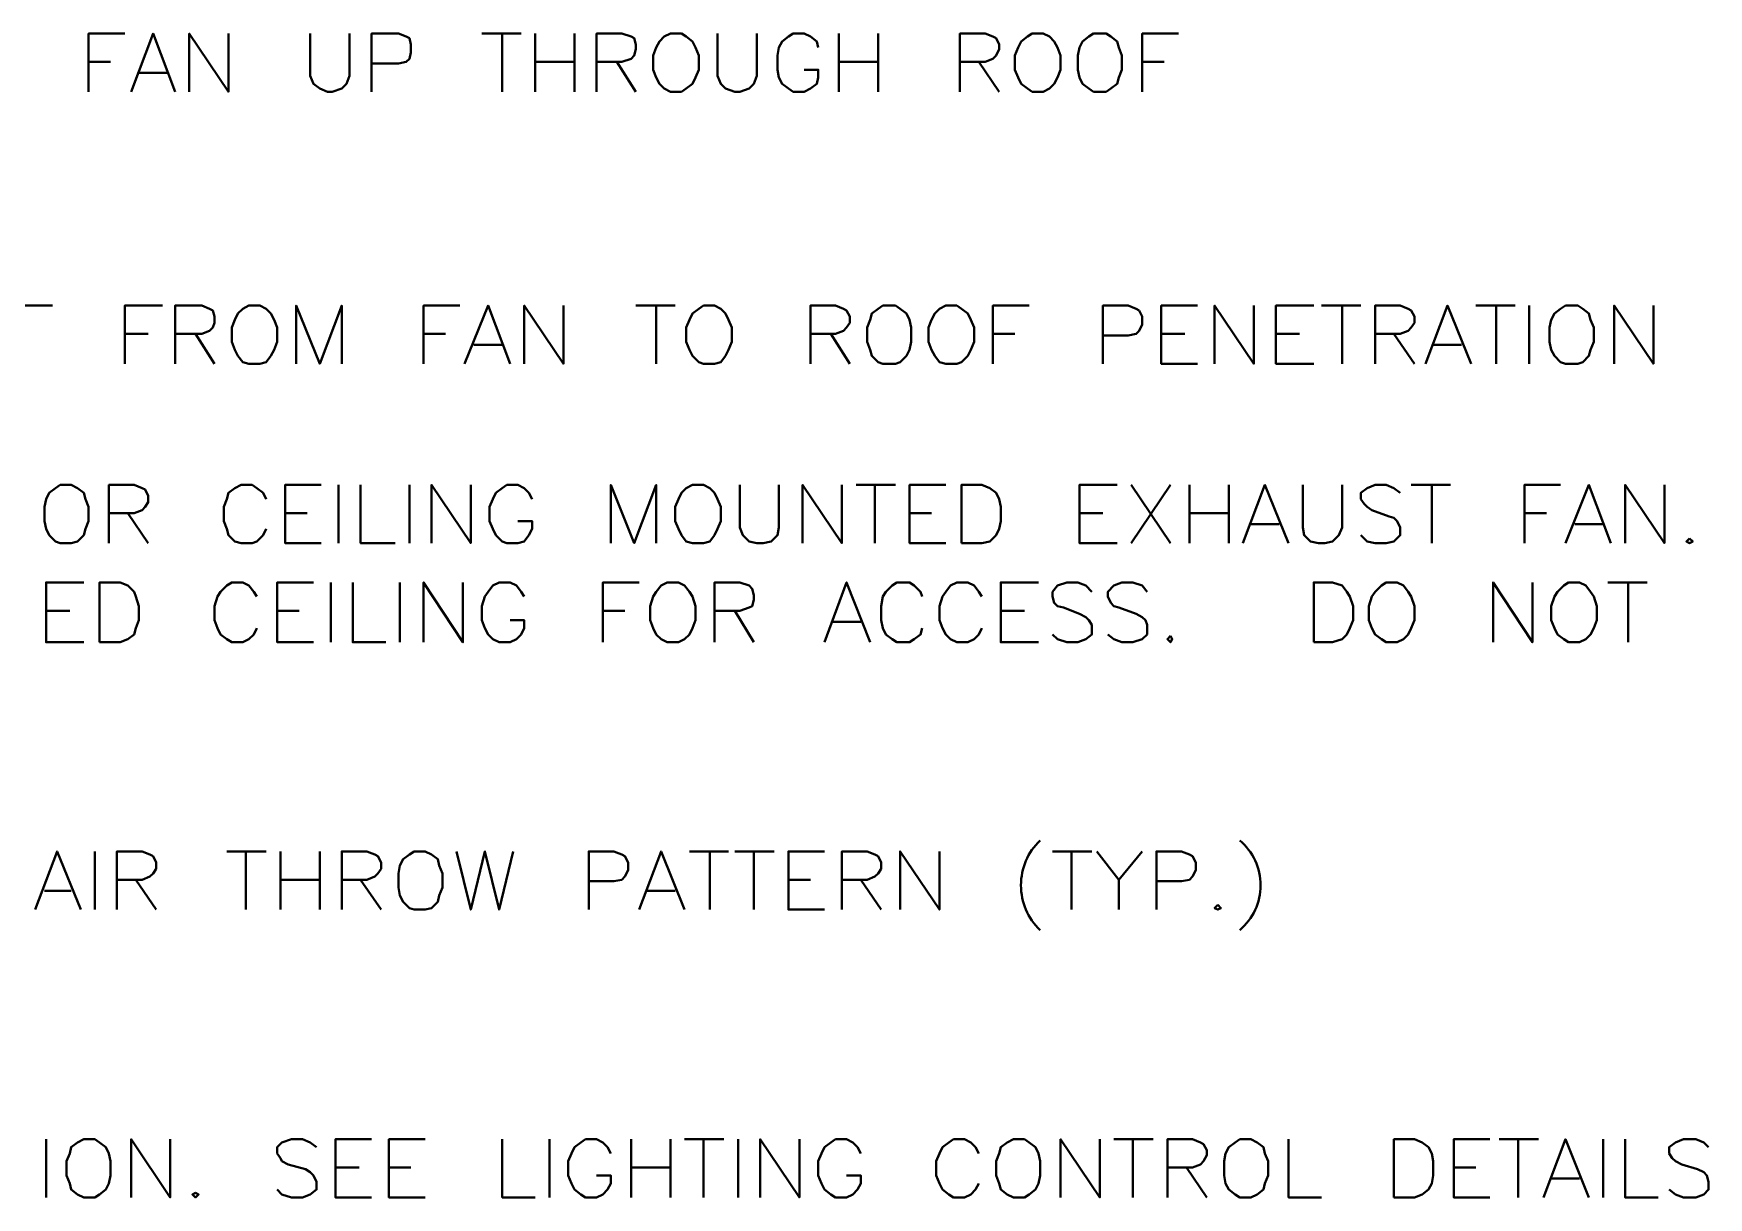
# Model space of a CAD drawing. Header units: inches. Extents: x 5 to 516, y -193 to 129.
# Drawn here: x 392.15 to 402.8, y -172.4 to -165 of the extents above; entities that cross this region are included whole.
import ezdxf

# ---------------------------------------------------------------- set-up
doc = ezdxf.new("R2010")
doc.units = ezdxf.units.IN
doc.header["$MEASUREMENT"] = 0
doc.layers.add('PDF10_Geometry', color=7, linetype='Continuous')

msp = doc.modelspace()

# ---------------------------------------------------------------- linework, layer by layer
at = {"layer": 'PDF10_Geometry', "lineweight": 40}
for points in [[(392.4981625, -165.3658741), (392.4981625, -164.9958892), (392.7281531, -164.9958892)], [(392.7681549, -165.3658741), (392.9081492, -164.9958892), (393.0481435, -165.3658741)], [(393.1381365, -165.3658741), (393.1381365, -164.9958892), (393.3881263, -165.3658741), (393.3881263, -164.9958892)], [(393.9081086, -164.9958892), (393.9081086, -165.2658782), (393.9281078, -165.3158762), (393.9681062, -165.3458749), (394.0181041, -165.3658741), (394.0481029, -165.3658741), (394.1081005, -165.3458749), (394.1380993, -165.3158762), (394.1580985, -165.2658782), (394.1580985, -164.9958892)], [(394.2980894, -165.3658741), (394.2980894, -164.9958892), (394.4680825, -164.9958892), (394.5180805, -165.0158883), (394.5380796, -165.0258879), (394.5480792, -165.0658863), (394.5480792, -165.1158843), (394.5380796, -165.1558827), (394.5180805, -165.1758818), (394.4680825, -165.1858814), (394.2980894, -165.1858814)], [(394.9980677, -164.9958892), (395.2480576, -164.9958892)], [(395.1280591, -164.9958892), (395.1280591, -165.3658741)], [(395.3380472, -164.9958892), (395.3380472, -165.3658741)], [(395.5880404, -164.9958892), (395.5880404, -165.3658741)], [(395.7280347, -165.3658741), (395.7280347, -164.9958892), (395.8880282, -164.9958892), (395.9480258, -165.0158883), (395.968025, -165.0258879), (395.9780246, -165.0658863), (395.9780246, -165.0958851), (395.968025, -165.1358835), (395.9480258, -165.1558827), (395.8880282, -165.1758818), (395.7280347, -165.1758818)], [(396.4980068, -164.9958892), (396.4980068, -165.2658782), (396.518006, -165.3158762), (396.5480048, -165.3458749), (396.6080024, -165.3658741), (396.6380011, -165.3658741), (396.6979987, -165.3458749), (396.7279975, -165.3158762), (396.7479967, -165.2658782), (396.7479967, -164.9958892)], [(397.1379808, -165.0858855), (397.1279812, -165.0458871), (397.0879829, -165.0158883), (397.0479845, -164.9958892), (396.9779873, -164.9958892), (396.9479886, -165.0158883), (396.9079902, -165.0458871), (396.887991, -165.0858855), (396.8779914, -165.1358835), (396.8779914, -165.2258798), (396.887991, -165.2758778), (396.9079902, -165.3158762), (396.9479886, -165.3458749), (396.9779873, -165.3658741), (397.0479845, -165.3658741), (397.0879829, -165.3458749), (397.1279812, -165.3158762), (397.1379808, -165.2758778), (397.1379808, -165.2258798), (397.0479845, -165.2258798)], [(397.2679722, -164.9958892), (397.2679722, -165.3658741)], [(397.5179654, -164.9958892), (397.5179654, -165.3658741)], [(398.0379443, -165.3658741), (398.0379443, -164.9958892), (398.1979378, -164.9958892), (398.2479358, -165.0158883), (398.2679349, -165.0258879), (398.2879341, -165.0658863), (398.2879341, -165.0958851), (398.2679349, -165.1358835), (398.2479358, -165.1558827), (398.1979378, -165.1758818), (398.0379443, -165.1758818)], [(399.1978972, -165.3658741), (399.1978972, -164.9958892), (399.4278878, -164.9958892)], [(392.4981625, -165.1758818), (392.6381568, -165.1758818)], [(392.8181495, -165.245879), (392.9981422, -165.245879)], [(395.3380472, -165.1758818), (395.588037, -165.1758818)], [(395.858026, -165.1758818), (395.9780212, -165.3658741)], [(397.2679722, -165.1758818), (397.517962, -165.1758818)], [(398.1579394, -165.1758818), (398.2879341, -165.3658741)], [(399.1978972, -165.1758818), (399.3378915, -165.1758818)], [(392.018182, -166.7258189), (392.2681718, -166.7258189)], [(392.7281565, -167.0958039), (392.7281565, -166.7258189), (392.9681468, -166.7258189)], [(393.0481435, -167.0958039), (393.0481435, -166.7258189), (393.2181366, -166.7258189), (393.2681346, -166.7458181), (393.2881338, -166.7558177), (393.2981334, -166.7958161), (393.2981334, -166.8358144), (393.2881338, -166.8658132), (393.2681346, -166.8858124), (393.2181366, -166.9058116), (393.0481435, -166.9058116)], [(393.8181089, -167.0958039), (393.8181089, -166.7258189), (393.9681028, -167.0958039), (394.1080971, -166.7258189), (394.1080971, -167.0958039)], [(394.6280794, -167.0958039), (394.6280794, -166.7258189), (394.85807, -166.7258189)], [(394.8880688, -167.0958039), (395.0380627, -166.7258189), (395.178057, -167.0958039)], [(395.2680534, -167.0958039), (395.2680534, -166.7258189), (395.5180432, -167.0958039), (395.5180432, -166.7258189)], [(395.9780212, -166.7258189), (396.228011, -166.7258189)], [(396.1080193, -166.7258189), (396.1080193, -167.0958039)], [(397.0879795, -167.0958039), (397.0879795, -166.7258189), (397.247973, -166.7258189), (397.2979709, -166.7458181), (397.3179701, -166.7558177), (397.3379693, -166.7958161), (397.3379693, -166.8358144), (397.3179701, -166.8658132), (397.2979709, -166.8858124), (397.247973, -166.9058116), (397.0879795, -166.9058116)], [(398.2479324, -167.0958039), (398.2479324, -166.7258189), (398.477923, -166.7258189)], [(398.9479039, -167.0958039), (398.9479039, -166.7258189), (399.1078974, -166.7258189), (399.1578954, -166.7458181), (399.1778946, -166.7558177), (399.1978938, -166.7958161), (399.1978938, -166.845814), (399.1778946, -166.8858124), (399.1578954, -166.9058116), (399.1078974, -166.9158112), (398.9479039, -166.9158112)], [(399.547883, -167.0958039), (399.3178923, -167.0958039), (399.3178923, -166.7258189), (399.547883, -166.7258189)], [(399.6578785, -167.0958039), (399.6578785, -166.7258189), (399.9078683, -167.0958039), (399.9078683, -166.7258189)], [(400.2878495, -167.0958039), (400.0478593, -167.0958039), (400.0478593, -166.7258189), (400.2878495, -166.7258189)], [(400.3378509, -166.7258189), (400.5878407, -166.7258189)], [(400.4678422, -166.7258189), (400.4678422, -167.0958039)], [(400.6778371, -167.0958039), (400.6778371, -166.7258189), (400.8378306, -166.7258189), (400.8878285, -166.7458181), (400.9078277, -166.7558177), (400.9278269, -166.7958161), (400.9278269, -166.8358144), (400.9078277, -166.8658132), (400.8878285, -166.8858124), (400.8378306, -166.9058116), (400.6778371, -166.9058116)], [(400.9978241, -167.0958039), (401.1378184, -166.7258189), (401.2878123, -167.0958039)], [(401.3178111, -166.7258189), (401.5678009, -166.7258189)], [(401.4478024, -166.7258189), (401.4478024, -167.0958039)], [(401.6577973, -166.7258189), (401.6577973, -167.0958039)], [(402.1977753, -167.0958039), (402.1977753, -166.7258189), (402.4477652, -167.0958039), (402.4477652, -166.7258189)], [(392.7281565, -166.9058116), (392.8781504, -166.9058116)], [(393.1781349, -166.9058116), (393.29813, -167.0958039)], [(394.6280794, -166.9058116), (394.7680737, -166.9058116)], [(394.9480664, -166.9758087), (395.1280591, -166.9758087)], [(397.2179776, -166.9058116), (397.3379727, -167.0958039)], [(398.2479324, -166.9058116), (398.3879267, -166.9058116)], [(399.3178923, -166.9058116), (399.4678862, -166.9058116)], [(400.0478593, -166.9058116), (400.1978532, -166.9058116)], [(400.7978322, -166.9058116), (400.9278269, -167.0958039)], [(401.0478187, -166.9758087), (401.2278113, -166.9758087)], [(392.628147, -168.2357542), (392.628147, -167.8657692), (392.7881405, -167.8657692), (392.8381385, -167.8857684), (392.8581377, -167.895768), (392.8781369, -167.9357664), (392.8781369, -167.9757647), (392.8581377, -168.0057635), (392.8381385, -168.0257627), (392.7881405, -168.0457619), (392.628147, -168.0457619)], [(393.6281064, -167.9557656), (393.6081072, -167.9157672), (393.5681089, -167.8857684), (393.5381101, -167.8657692), (393.4681129, -167.8657692), (393.4281145, -167.8857684), (393.3881162, -167.9157672), (393.3781166, -167.9557656), (393.3581174, -168.0057635), (393.3581174, -168.0957599), (393.3781166, -168.1457578), (393.3881162, -168.1857562), (393.4281145, -168.2257546), (393.4681129, -168.2357542), (393.5381101, -168.2357542), (393.5681089, -168.2257546), (393.6081072, -168.1857562), (393.6281064, -168.1457578)], [(393.9780922, -168.2357542), (393.7481016, -168.2357542), (393.7481016, -167.8657692), (393.9780922, -167.8657692)], [(394.0880877, -167.8657692), (394.0880877, -168.2357542)], [(394.2280821, -167.8657692), (394.2280821, -168.2357542), (394.4480731, -168.2357542)], [(394.5380729, -167.8657692), (394.5380729, -168.2357542)], [(394.6780672, -168.2357542), (394.6780672, -167.8657692), (394.928057, -168.2357542), (394.928057, -167.8657692)], [(395.3180412, -167.9557656), (395.298042, -167.9157672), (395.2680432, -167.8857684), (395.2280448, -167.8657692), (395.1580477, -167.8657692), (395.1280489, -167.8857684), (395.0880505, -167.9157672), (395.0680513, -167.9557656), (395.0480521, -168.0057635), (395.0480521, -168.0957599), (395.0680513, -168.1457578), (395.0880505, -168.1857562), (395.1280489, -168.2257546), (395.1580477, -168.2357542), (395.2280448, -168.2357542), (395.2680432, -168.2257546), (395.298042, -168.1857562), (395.3180412, -168.1457578), (395.3180412, -168.0957599), (395.2280448, -168.0957599)], [(395.8180209, -168.2357542), (395.8180209, -167.8657692), (395.9680148, -168.2357542), (396.1080091, -167.8657692), (396.1080091, -168.2357542)], [(396.6379876, -167.8657692), (396.6379876, -168.1357583), (396.6579868, -168.1857562), (396.6979851, -168.2257546), (396.7479831, -168.2357542), (396.7879815, -168.2357542), (396.8379795, -168.2257546), (396.8779778, -168.1857562), (396.8879774, -168.1357583), (396.8879774, -167.8657692)], [(397.0379713, -168.2357542), (397.0379713, -167.8657692), (397.2879612, -168.2357542), (397.2879612, -167.8657692)], [(397.3779575, -167.8657692), (397.6279474, -167.8657692)], [(397.4979527, -167.8657692), (397.4979527, -168.2357542)], [(397.9479344, -168.2357542), (397.7179437, -168.2357542), (397.7179437, -167.8657692), (397.9479344, -167.8657692)], [(399.0378901, -168.2357542), (398.7978999, -168.2357542), (398.7978999, -167.8657692), (399.0378901, -167.8657692)], [(399.1278831, -167.8657692), (399.3778729, -168.2357542)], [(399.3778763, -167.8657692), (399.1278865, -168.2357542)], [(399.4978714, -167.8657692), (399.4978714, -168.2357542)], [(399.7478579, -167.8657692), (399.7478579, -168.2357542)], [(399.8378576, -168.2357542), (399.9778519, -167.8657692), (400.1278458, -168.2357542)], [(400.2178422, -167.8657692), (400.2178422, -168.1357583), (400.2278418, -168.1857562), (400.2678402, -168.2257546), (400.3178381, -168.2357542), (400.3578365, -168.2357542), (400.4078345, -168.2257546), (400.4478329, -168.1857562), (400.467832, -168.1357583), (400.467832, -167.8657692)], [(400.837817, -167.9157672), (400.7978186, -167.8857684), (400.7478207, -167.8657692), (400.6778235, -167.8657692), (400.6278255, -167.8857684), (400.5878272, -167.9157672), (400.5878272, -167.9557656), (400.6078264, -167.9857643), (400.6278255, -168.0057635), (400.6578243, -168.0257627), (400.7678199, -168.0657611), (400.7978186, -168.0757607), (400.8178178, -168.0957599), (400.837817, -168.1357583), (400.837817, -168.1857562), (400.7978186, -168.2257546), (400.7478207, -168.2357542), (400.6778235, -168.2357542), (400.6278255, -168.2257546), (400.5878272, -168.1857562)], [(400.9078108, -167.8657692), (401.1578006, -167.8657692)], [(401.0378089, -167.8657692), (401.0378089, -168.2357542)], [(401.6277815, -168.2357542), (401.6277815, -167.8657692), (401.8577722, -167.8657692)], [(401.887771, -168.2357542), (402.0377649, -167.8657692), (402.1777592, -168.2357542)], [(402.2677556, -168.2357542), (402.2677556, -167.8657692), (402.5177454, -168.2357542), (402.5177454, -167.8657692)], [(392.7481422, -168.0457619), (392.8781369, -168.2357542)], [(393.7481016, -168.0457619), (393.8880959, -168.0457619)], [(397.7179437, -168.0457619), (397.857938, -168.0457619)], [(398.7978999, -168.0457619), (398.9478938, -168.0457619)], [(399.4978714, -168.0457619), (399.7478613, -168.0457619)], [(401.6277815, -168.0457619), (401.7677759, -168.0457619)], [(399.8878522, -168.1157591), (400.0678449, -168.1157591)], [(401.9477685, -168.1157591), (402.1277612, -168.1157591)], [(392.4681535, -168.8657286), (392.2281633, -168.8657286), (392.2281633, -168.485744), (392.4681535, -168.485744)], [(393.5681089, -168.5757404), (393.5481097, -168.5457416), (393.5181109, -168.5057432), (393.4781125, -168.485744), (393.4081154, -168.485744), (393.3781166, -168.5057432), (393.3381182, -168.5457416), (393.318119, -168.5757404), (393.2981198, -168.6357379), (393.2981198, -168.7257343), (393.318119, -168.7757323), (393.3381182, -168.8157306), (393.3781166, -168.8457294), (393.4081154, -168.8657286), (393.4781125, -168.8657286), (393.5181109, -168.8457294), (393.5481097, -168.8157306), (393.5681089, -168.7757323)], [(393.9280976, -168.8657286), (393.698107, -168.8657286), (393.698107, -168.485744), (393.9280976, -168.485744)], [(394.0380932, -168.485744), (394.0380932, -168.8657286)], [(394.1780875, -168.485744), (394.1780875, -168.8657286), (394.388079, -168.8657286)], [(394.4780753, -168.485744), (394.4780753, -168.8657286)], [(394.6280658, -168.8657286), (394.6280658, -168.485744), (394.8780557, -168.8657286), (394.8780557, -168.485744)], [(395.2680398, -168.5757404), (395.2480406, -168.5457416), (395.2180419, -168.5057432), (395.1780435, -168.485744), (395.1080463, -168.485744), (395.0680479, -168.5057432), (395.0380492, -168.5457416), (395.01805, -168.5757404), (394.9980508, -168.6357379), (394.9980508, -168.7257343), (395.01805, -168.7757323), (395.0380492, -168.8157306), (395.0680479, -168.8457294), (395.1080463, -168.8657286), (395.1780435, -168.8657286), (395.2180419, -168.8457294), (395.2480406, -168.8157306), (395.2680398, -168.7757323), (395.2680398, -168.7257343), (395.1780435, -168.7257343)], [(395.7680195, -168.8657286), (395.7680195, -168.485744), (395.9980102, -168.485744)], [(396.4779941, -168.8657286), (396.4779941, -168.485744), (396.6379876, -168.485744), (396.6979851, -168.5057432), (396.7179843, -168.5257424), (396.7279839, -168.5657408), (396.7279839, -168.5957396), (396.7179843, -168.6357379), (396.6979851, -168.6457375), (396.6379876, -168.6657367), (396.4779941, -168.6657367)], [(397.1779656, -168.8657286), (397.31796, -168.485744), (397.4679539, -168.8657286)], [(397.7979405, -168.5757404), (397.7879409, -168.5457416), (397.7479425, -168.5057432), (397.7179437, -168.485744), (397.637947, -168.485744), (397.6079482, -168.5057432), (397.5679498, -168.5457416), (397.5479506, -168.5757404), (397.537951, -168.6357379), (397.537951, -168.7257343), (397.5479506, -168.7757323), (397.5679498, -168.8157306), (397.6079482, -168.8457294), (397.637947, -168.8657286), (397.7179437, -168.8657286), (397.7479425, -168.8457294), (397.7879409, -168.8157306), (397.7979405, -168.7757323)], [(398.177925, -168.5757404), (398.1579259, -168.5457416), (398.1279271, -168.5057432), (398.0879287, -168.485744), (398.0179315, -168.485744), (397.9779332, -168.5057432), (397.9479344, -168.5457416), (397.9279352, -168.5757404), (397.907936, -168.6357379), (397.907936, -168.7257343), (397.9279352, -168.7757323), (397.9479344, -168.8157306), (397.9779332, -168.8457294), (398.0179315, -168.8657286), (398.0879287, -168.8657286), (398.1279271, -168.8457294), (398.1579259, -168.8157306), (398.177925, -168.7757323)], [(398.5379104, -168.8657286), (398.2979202, -168.8657286), (398.2979202, -168.485744), (398.5379104, -168.485744)], [(398.8778966, -168.5457416), (398.8378982, -168.5057432), (398.7879003, -168.485744), (398.7179031, -168.485744), (398.6579055, -168.5057432), (398.6279068, -168.5457416), (398.6279068, -168.5757404), (398.6379064, -168.6157388), (398.6579055, -168.6357379), (398.6979039, -168.6457375), (398.7978999, -168.6857359), (398.8378982, -168.7057351), (398.8578974, -168.7257343), (398.8778966, -168.7557331), (398.8778966, -168.8157306), (398.8378982, -168.8457294), (398.7879003, -168.8657286), (398.7179031, -168.8657286), (398.6579055, -168.8457294), (398.6279068, -168.8157306)], [(399.227879, -168.5457416), (399.1978802, -168.5057432), (399.1378827, -168.485744), (399.0678855, -168.485744), (399.0178875, -168.5057432), (398.9778892, -168.5457416), (398.9778892, -168.5757404), (398.9978883, -168.6157388), (399.0178875, -168.6357379), (399.0478863, -168.6457375), (399.1578818, -168.6857359), (399.1978802, -168.7057351), (399.2178794, -168.7257343), (399.227879, -168.7557331), (399.227879, -168.8157306), (399.1978802, -168.8457294), (399.1378827, -168.8657286), (399.0678855, -168.8657286), (399.0178875, -168.8457294), (398.9778892, -168.8157306)], [(401.4277897, -168.8657286), (401.4277897, -168.485744), (401.6777795, -168.8657286), (401.6777795, -168.485744)], [(402.1577634, -168.485744), (402.4077533, -168.485744)], [(402.2877547, -168.485744), (402.2877547, -168.8657286)], [(392.2281633, -168.6657367), (392.3781572, -168.6657367)], [(393.698107, -168.6657367), (393.8381013, -168.6657367)], [(395.7680195, -168.6657367), (395.9080138, -168.6657367)], [(396.6079854, -168.6657367), (396.7279805, -168.8657286)], [(398.2979202, -168.6657367), (398.4479141, -168.6657367)], [(397.2279602, -168.7357339), (397.4079529, -168.7357339)], [(392.1581695, -170.5656596), (392.2981638, -170.1956746), (392.4481577, -170.5656596)], [(392.5381473, -170.1956746), (392.5381473, -170.5656596)], [(392.6781484, -170.5656596), (392.6781484, -170.1956746), (392.8381419, -170.1956746), (392.8881399, -170.2156738), (392.9081391, -170.2256734), (392.9281382, -170.2656718), (392.9281382, -170.3056701), (392.9081391, -170.3356689), (392.8881399, -170.3556681), (392.8381419, -170.3756673), (392.6781484, -170.3756673)], [(393.3781132, -170.1956746), (393.628103, -170.1956746)], [(393.4981151, -170.1956746), (393.4981151, -170.5656596)], [(393.7181062, -170.1956746), (393.7181062, -170.5656596)], [(393.9680926, -170.1956746), (393.9680926, -170.5656596)], [(394.1080869, -170.5656596), (394.1080869, -170.1956746), (394.2680804, -170.1956746), (394.3180784, -170.2156738), (394.3380776, -170.2256734), (394.3580768, -170.2656718), (394.3580768, -170.3056701), (394.3380776, -170.3356689), (394.3180784, -170.3556681), (394.2680804, -170.3756673), (394.1080869, -170.3756673)], [(394.8380607, -170.1956746), (394.928057, -170.5656596), (395.0180534, -170.1956746), (395.1080497, -170.5656596), (395.1980461, -170.1956746)], [(395.6780266, -170.5656596), (395.6780266, -170.1956746), (395.8380201, -170.1956746), (395.888018, -170.2156738), (395.9080172, -170.2256734), (395.9280164, -170.2656718), (395.9280164, -170.3156697), (395.9080172, -170.3556681), (395.888018, -170.3756673), (395.8380201, -170.3856669), (395.6780266, -170.3856669)], [(395.9980136, -170.5656596), (396.1380079, -170.1956746), (396.2880018, -170.5656596)], [(396.3180006, -170.1956746), (396.5679904, -170.1956746)], [(396.4479919, -170.1956746), (396.4479919, -170.5656596)], [(396.6079854, -170.1956746), (396.8579753, -170.1956746)], [(396.7279805, -170.1956746), (396.7279805, -170.5656596)], [(397.1779623, -170.5656596), (396.9479716, -170.5656596), (396.9479716, -170.1956746), (397.1779623, -170.1956746)], [(397.2879578, -170.5656596), (397.2879578, -170.1956746), (397.4479513, -170.1956746), (397.4979493, -170.2156738), (397.5179484, -170.2256734), (397.5379476, -170.2656718), (397.5379476, -170.3056701), (397.5179484, -170.3356689), (397.4979493, -170.3556681), (397.4479513, -170.3756673), (397.2879578, -170.3756673)], [(397.6579462, -170.5656596), (397.6579462, -170.1956746), (397.907936, -170.5656596), (397.907936, -170.1956746)], [(398.6279034, -170.1956746), (398.8778932, -170.1956746)], [(398.7478985, -170.1956746), (398.7478985, -170.5656596)], [(398.907892, -170.1956746), (399.0478863, -170.3756673), (399.0478863, -170.5656596)], [(399.1978836, -170.1956746), (399.0478897, -170.3756673)], [(399.2878766, -170.5656596), (399.2878766, -170.1956746), (399.4478701, -170.1956746), (399.497868, -170.2156738), (399.5178672, -170.2256734), (399.5378664, -170.2656718), (399.5378664, -170.3156697), (399.5178672, -170.3556681), (399.497868, -170.3756673), (399.4478701, -170.3856669), (399.2878766, -170.3856669)], [(392.7981435, -170.3756673), (392.9281382, -170.5656596)], [(393.7181062, -170.3756673), (393.968096, -170.3756673)], [(394.2280821, -170.3756673), (394.3580768, -170.5656596)], [(396.9479716, -170.3756673), (397.0879659, -170.3756673)], [(397.4079529, -170.3756673), (397.5379476, -170.5656596)], [(392.2181603, -170.4456644), (392.3881534, -170.4456644)], [(396.0480081, -170.4456644), (396.2280008, -170.4456644)], [(392.2281768, -172.0256037), (392.2281768, -172.3955886)], [(392.7681549, -172.3955886), (392.7681549, -172.0256037), (393.0181448, -172.3955886), (393.0181448, -172.0256037)], [(393.948107, -172.0756016), (393.9081086, -172.0456029), (393.8581106, -172.0256037), (393.7881135, -172.0256037), (393.7281159, -172.0456029), (393.6981171, -172.0756016), (393.6981171, -172.1156), (393.7181163, -172.1455988), (393.7281159, -172.165598), (393.7681143, -172.1855972), (393.8781098, -172.215596), (393.9081086, -172.2355951), (393.9281078, -172.2555943), (393.948107, -172.2955927), (393.948107, -172.3455907), (393.9081086, -172.3755895), (393.8581106, -172.3955886), (393.7881135, -172.3955886), (393.7281159, -172.3755895), (393.6981171, -172.3455907)], [(394.2980928, -172.3955886), (394.0681021, -172.3955886), (394.0681021, -172.0256037), (394.2980928, -172.0256037)], [(394.638079, -172.3955886), (394.4080883, -172.3955886), (394.4080883, -172.0256037), (394.638079, -172.0256037)], [(395.1280591, -172.0256037), (395.1280591, -172.3955886), (395.3380505, -172.3955886)], [(395.4280469, -172.0256037), (395.4280469, -172.3955886)], [(395.8180277, -172.1156), (395.7980285, -172.0756016), (395.7680297, -172.0456029), (395.7280313, -172.0256037), (395.6580342, -172.0256037), (395.6280354, -172.0456029), (395.588037, -172.0756016), (395.5680378, -172.1156), (395.5480386, -172.165598), (395.5480386, -172.2555943), (395.5680378, -172.3055923), (395.588037, -172.3455907), (395.6280354, -172.3755895), (395.6580342, -172.3955886), (395.7280313, -172.3955886), (395.7680297, -172.3755895), (395.7980285, -172.3455907), (395.8180277, -172.3055923), (395.8180277, -172.2555943), (395.7280313, -172.2555943)], [(395.9480258, -172.0256037), (395.9480258, -172.3955886)], [(396.198019, -172.0256037), (396.198019, -172.3955886)], [(396.288012, -172.0256037), (396.5380018, -172.0256037)], [(396.4080071, -172.0256037), (396.4080071, -172.3955886)], [(396.6279982, -172.0256037), (396.6279982, -172.3955886)], [(396.7679925, -172.3955886), (396.7679925, -172.0256037), (397.0179823, -172.3955886), (397.0179823, -172.0256037)], [(397.4079665, -172.1156), (397.3879673, -172.0756016), (397.3579685, -172.0456029), (397.3179701, -172.0256037), (397.247973, -172.0256037), (397.2179742, -172.0456029), (397.1779758, -172.0756016), (397.1579766, -172.1156), (397.1379774, -172.165598), (397.1379774, -172.2555943), (397.1579766, -172.3055923), (397.1779758, -172.3455907), (397.2179742, -172.3755895), (397.247973, -172.3955886), (397.3179701, -172.3955886), (397.3579685, -172.3755895), (397.3879673, -172.3455907), (397.4079665, -172.3055923), (397.4079665, -172.2555943), (397.3179701, -172.2555943)], [(398.1579394, -172.1156), (398.1379402, -172.0756016), (398.1079414, -172.0456029), (398.0679431, -172.0256037), (397.9979459, -172.0256037), (397.9679471, -172.0456029), (397.9279488, -172.0756016), (397.9079496, -172.1156), (397.8879504, -172.165598), (397.8879504, -172.2555943), (397.9079496, -172.3055923), (397.9279488, -172.3455907), (397.9679471, -172.3755895), (397.9979459, -172.3955886), (398.0679431, -172.3955886), (398.1079414, -172.3755895), (398.1379402, -172.3455907), (398.1579394, -172.3055923)], [(398.6779183, -172.3955886), (398.6779183, -172.0256037), (398.9279081, -172.3955886), (398.9279081, -172.0256037)], [(399.0179045, -172.0256037), (399.2678943, -172.0256037)], [(399.1378996, -172.0256037), (399.1378996, -172.3955886)], [(399.3578907, -172.3955886), (399.3578907, -172.0256037), (399.5178842, -172.0256037), (399.5678822, -172.0456029), (399.5878813, -172.0556025), (399.6078805, -172.0956008), (399.6078805, -172.1255996), (399.5878813, -172.165598), (399.5678822, -172.1855972), (399.5178842, -172.2055964), (399.3578907, -172.2055964)], [(400.127856, -172.0256037), (400.127856, -172.3955886), (400.3378475, -172.3955886)], [(401.4078074, -172.3955886), (401.1778168, -172.3955886), (401.1778168, -172.0256037), (401.4078074, -172.0256037)], [(401.4678016, -172.0256037), (401.7177915, -172.0256037)], [(401.5877967, -172.0256037), (401.5877967, -172.3955886)], [(401.7477902, -172.3955886), (401.8877845, -172.0256037), (402.0377785, -172.3955886)], [(402.1277748, -172.0256037), (402.1277748, -172.3955886)], [(402.2677691, -172.0256037), (402.2677691, -172.3955886), (402.4777606, -172.3955886)], [(402.797751, -172.0756016), (402.7677522, -172.0456029), (402.7177542, -172.0256037), (402.6377575, -172.0256037), (402.5877595, -172.0456029), (402.5477611, -172.0756016), (402.5477611, -172.1156), (402.5677603, -172.1455988), (402.5877595, -172.165598), (402.6277579, -172.1855972), (402.7277538, -172.215596), (402.7677522, -172.2355951), (402.7877514, -172.2555943), (402.797751, -172.2955927), (402.797751, -172.3455907), (402.7677522, -172.3755895), (402.7177542, -172.3955886), (402.6377575, -172.3955886), (402.5877595, -172.3755895), (402.5477611, -172.3455907)], [(394.0681021, -172.2055964), (394.218096, -172.2055964)], [(394.4080883, -172.2055964), (394.5480826, -172.2055964)], [(395.9480258, -172.2055964), (396.1980156, -172.2055964)], [(399.4778858, -172.2055964), (399.6078805, -172.3955886)], [(401.1778168, -172.2055964), (401.3178111, -172.2055964)], [(401.7977916, -172.2755935), (401.9777843, -172.2755935)]]:
    msp.add_lwpolyline(points, dxfattribs=at)
for points in [[(396.198019, -164.9958892), (396.1580206, -165.0158883), (396.1280219, -165.0458871), (396.1080227, -165.0858855), (396.0880235, -165.1358835), (396.0880235, -165.2258798), (396.1080227, -165.2758778), (396.1280219, -165.3158762), (396.1580206, -165.3458749), (396.198019, -165.3658741), (396.2680162, -165.3658741), (396.2980149, -165.3458749), (396.3380133, -165.3158762), (396.3580125, -165.2758778), (396.3780117, -165.2258798), (396.3780117, -165.1358835), (396.3580125, -165.0858855), (396.3380133, -165.0458871), (396.2980149, -165.0158883), (396.2680162, -164.9958892)], [(398.4979256, -164.9958892), (398.4679268, -165.0158883), (398.4279284, -165.0458871), (398.4079293, -165.0858855), (398.3879301, -165.1358835), (398.3879301, -165.2258798), (398.4079293, -165.2758778), (398.4279284, -165.3158762), (398.4679268, -165.3458749), (398.4979256, -165.3658741), (398.5679228, -165.3658741), (398.6079211, -165.3458749), (398.6379199, -165.3158762), (398.6579191, -165.2758778), (398.6779183, -165.2258798), (398.6779183, -165.1358835), (398.6579191, -165.0858855), (398.6379199, -165.0458871), (398.6079211, -165.0158883), (398.5679228, -164.9958892)], [(398.8879064, -164.9958892), (398.8579076, -165.0158883), (398.8179092, -165.0458871), (398.79791, -165.0858855), (398.7879104, -165.1358835), (398.7879104, -165.2258798), (398.79791, -165.2758778), (398.8179092, -165.3158762), (398.8579076, -165.3458749), (398.8879064, -165.3658741), (398.9679031, -165.3658741), (398.9979019, -165.3458749), (399.0379003, -165.3158762), (399.0478999, -165.2758778), (399.0678991, -165.2258798), (399.0678991, -165.1358835), (399.0478999, -165.0858855), (399.0379003, -165.0458871), (398.9979019, -165.0158883), (398.9679031, -164.9958892)], [(393.5181278, -166.7258189), (393.4781295, -166.7458181), (393.4481307, -166.7758169), (393.4281315, -166.8158152), (393.4081323, -166.8658132), (393.4081323, -166.9558096), (393.4281315, -167.0058075), (393.4481307, -167.0458059), (393.4781295, -167.0858043), (393.5181278, -167.0958039), (393.588125, -167.0958039), (393.6281234, -167.0858043), (393.6581222, -167.0458059), (393.6781213, -167.0058075), (393.6981205, -166.9558096), (393.6981205, -166.8658132), (393.6781213, -166.8158152), (393.6581222, -166.7758169), (393.6281234, -166.7458181), (393.588125, -166.7258189)], [(396.4080071, -166.7258189), (396.3780083, -166.7458181), (396.3380099, -166.7758169), (396.3180107, -166.8158152), (396.2980116, -166.8658132), (396.2980116, -166.9558096), (396.3180107, -167.0058075), (396.3380099, -167.0458059), (396.3780083, -167.0858043), (396.4080071, -167.0958039), (396.4780042, -167.0958039), (396.5180026, -167.0858043), (396.5480014, -167.0458059), (396.5680006, -167.0058075), (396.5879998, -166.9558096), (396.5879998, -166.8658132), (396.5680006, -166.8158152), (396.5480014, -166.7758169), (396.5180026, -166.7458181), (396.4780042, -166.7258189)], [(397.5479608, -166.7258189), (397.517962, -166.7458181), (397.4779636, -166.7758169), (397.467964, -166.8158152), (397.4479649, -166.8658132), (397.4479649, -166.9558096), (397.467964, -167.0058075), (397.4779636, -167.0458059), (397.517962, -167.0858043), (397.5479608, -167.0958039), (397.6279575, -167.0958039), (397.6579563, -167.0858043), (397.6979547, -167.0458059), (397.7179539, -167.0058075), (397.7279535, -166.9558096), (397.7279535, -166.8658132), (397.7179539, -166.8158152), (397.6979547, -166.7758169), (397.6579563, -166.7458181), (397.6279575, -166.7258189)], [(397.9479446, -166.7258189), (397.9079462, -166.7458181), (397.8779474, -166.7758169), (397.8579482, -166.8158152), (397.837949, -166.8658132), (397.837949, -166.9558096), (397.8579482, -167.0058075), (397.8779474, -167.0458059), (397.9079462, -167.0858043), (397.9479446, -167.0958039), (398.0179417, -167.0958039), (398.0479405, -167.0858043), (398.0879389, -167.0458059), (398.1079381, -167.0058075), (398.1279372, -166.9558096), (398.1279372, -166.8658132), (398.1079381, -166.8158152), (398.0879389, -166.7758169), (398.0479405, -166.7458181), (398.0179417, -166.7258189)], [(401.8877845, -166.7258189), (401.8577858, -166.7458181), (401.8177874, -166.7758169), (401.7977882, -166.8158152), (401.7877886, -166.8658132), (401.7877886, -166.9558096), (401.7977882, -167.0058075), (401.8177874, -167.0458059), (401.8577858, -167.0858043), (401.8877845, -167.0958039), (401.9677813, -167.0958039), (401.9977801, -167.0858043), (402.0377785, -167.0458059), (402.047778, -167.0058075), (402.0677772, -166.9558096), (402.0677772, -166.8658132), (402.047778, -166.8158152), (402.0377785, -166.7758169), (401.9977801, -166.7458181), (401.9677813, -166.7258189)], [(392.318163, -167.8657692), (392.2881642, -167.8857684), (392.2481659, -167.9157672), (392.2281667, -167.9557656), (392.2181671, -168.0057635), (392.2181671, -168.0957599), (392.2281667, -168.1457578), (392.2481659, -168.1857562), (392.2881642, -168.2257546), (392.318163, -168.2357542), (392.3881602, -168.2357542), (392.4281585, -168.2257546), (392.4681569, -168.1857562), (392.4781565, -168.1457578), (392.4981557, -168.0957599), (392.4981557, -168.0057635), (392.4781565, -167.9557656), (392.4681569, -167.9157672), (392.4281585, -167.8857684), (392.3881602, -167.8657692)], [(396.3379998, -167.8657692), (396.2980014, -167.8857684), (396.2680026, -167.9157672), (396.2480034, -167.9557656), (396.2280042, -168.0057635), (396.2280042, -168.0957599), (396.2480034, -168.1457578), (396.2680026, -168.1857562), (396.2980014, -168.2257546), (396.3379998, -168.2357542), (396.4079969, -168.2357542), (396.4479953, -168.2257546), (396.4779941, -168.1857562), (396.4979933, -168.1457578), (396.5179925, -168.0957599), (396.5179925, -168.0057635), (396.4979933, -167.9557656), (396.4779941, -167.9157672), (396.4479953, -167.8857684), (396.4079969, -167.8657692)], [(398.0479269, -168.2357542), (398.0479269, -167.8657692), (398.1779216, -167.8657692), (398.2279196, -167.8857684), (398.267918, -167.9157672), (398.2879172, -167.9557656), (398.2979168, -168.0057635), (398.2979168, -168.0957599), (398.2879172, -168.1457578), (398.267918, -168.1857562), (398.2279196, -168.2257546), (398.1779216, -168.2357542)], [(402.6777423, -168.2057554), (402.6577431, -168.2257546), (402.6777423, -168.2357542), (402.6977415, -168.2257546)], [(392.5681495, -168.8657286), (392.5681495, -168.485744), (392.6981442, -168.485744), (392.7481422, -168.5057432), (392.7881405, -168.5457416), (392.7981401, -168.5757404), (392.8181393, -168.6357379), (392.8181393, -168.7257343), (392.7981401, -168.7757323), (392.7881405, -168.8157306), (392.7481422, -168.8457294), (392.6981442, -168.8657286)], [(396.1780063, -168.485744), (396.1380079, -168.5057432), (396.1080091, -168.5457416), (396.0880099, -168.5757404), (396.0680107, -168.6357379), (396.0680107, -168.7257343), (396.0880099, -168.7757323), (396.1080091, -168.8157306), (396.1380079, -168.8457294), (396.1780063, -168.8657286), (396.2480034, -168.8657286), (396.2880018, -168.8457294), (396.3180006, -168.8157306), (396.3379998, -168.7757323), (396.3579989, -168.7257343), (396.3579989, -168.6357379), (396.3379998, -168.5757404), (396.3180006, -168.5457416), (396.2880018, -168.5057432), (396.2480034, -168.485744)], [(400.287836, -168.8657286), (400.287836, -168.485744), (400.4078311, -168.485744), (400.4678287, -168.5057432), (400.4978274, -168.5457416), (400.5178266, -168.5757404), (400.5378258, -168.6357379), (400.5378258, -168.7257343), (400.5178266, -168.7757323), (400.4978274, -168.8157306), (400.4678287, -168.8457294), (400.4078311, -168.8657286)], [(400.7478173, -168.485744), (400.7178185, -168.5057432), (400.6778201, -168.5457416), (400.6578209, -168.5757404), (400.6378217, -168.6357379), (400.6378217, -168.7257343), (400.6578209, -168.7757323), (400.6778201, -168.8157306), (400.7178185, -168.8457294), (400.7478173, -168.8657286), (400.8178144, -168.8657286), (400.8578128, -168.8457294), (400.8878116, -168.8157306), (400.9078108, -168.7757323), (400.92781, -168.7257343), (400.92781, -168.6357379), (400.9078108, -168.5757404), (400.8878116, -168.5457416), (400.8578128, -168.5057432), (400.8178144, -168.485744)], [(401.9077702, -168.485744), (401.8777714, -168.5057432), (401.837773, -168.5457416), (401.8177738, -168.5757404), (401.7977746, -168.6357379), (401.7977746, -168.7257343), (401.8177738, -168.7757323), (401.837773, -168.8157306), (401.8777714, -168.8457294), (401.9077702, -168.8657286), (401.9777673, -168.8657286), (402.0177657, -168.8457294), (402.0477645, -168.8157306), (402.0677637, -168.7757323), (402.0877629, -168.7257343), (402.0877629, -168.6357379), (402.0677637, -168.5757404), (402.0477645, -168.5457416), (402.0177657, -168.5057432), (401.9777673, -168.485744)], [(399.3778763, -168.8257302), (399.3578771, -168.8457294), (399.3778763, -168.8657286), (399.3878759, -168.8457294)], [(394.5680682, -170.1956746), (394.5380695, -170.2156738), (394.4980711, -170.2456726), (394.4780719, -170.2856709), (394.4680723, -170.3356689), (394.4680723, -170.4256653), (394.4780719, -170.4756632), (394.4980711, -170.5156616), (394.5380695, -170.55566), (394.5680682, -170.5656596), (394.6380654, -170.5656596), (394.6780638, -170.55566), (394.7180622, -170.5156616), (394.7280618, -170.4756632), (394.7480609, -170.4256653), (394.7480609, -170.3356689), (394.7280618, -170.2856709), (394.7180622, -170.2456726), (394.6780638, -170.2156738), (394.6380654, -170.1956746)], [(399.6778641, -170.5356608), (399.6578649, -170.55566), (399.6778641, -170.5656596), (399.6978633, -170.55566)], [(392.4681671, -172.0256037), (392.4281687, -172.0456029), (392.3881703, -172.0756016), (392.3781707, -172.1156), (392.3581716, -172.165598), (392.3581716, -172.2555943), (392.3781707, -172.3055923), (392.3881703, -172.3455907), (392.4281687, -172.3755895), (392.4681671, -172.3955886), (392.5381643, -172.3955886), (392.568163, -172.3755895), (392.6081614, -172.3455907), (392.6281606, -172.3055923), (392.6381602, -172.2555943), (392.6381602, -172.165598), (392.6281606, -172.1156), (392.6081614, -172.0756016), (392.568163, -172.0456029), (392.5381643, -172.0256037)], [(398.3779305, -172.0256037), (398.3379321, -172.0456029), (398.2979337, -172.0756016), (398.2879341, -172.1156), (398.2679349, -172.165598), (398.2679349, -172.2555943), (398.2879341, -172.3055923), (398.2979337, -172.3455907), (398.3379321, -172.3755895), (398.3779305, -172.3955886), (398.4479276, -172.3955886), (398.4779264, -172.3755895), (398.5179248, -172.3455907), (398.537924, -172.3055923), (398.5479236, -172.2555943), (398.5479236, -172.165598), (398.537924, -172.1156), (398.5179248, -172.0756016), (398.4779264, -172.0456029), (398.4479276, -172.0256037)], [(399.817872, -172.0256037), (399.7878732, -172.0456029), (399.7478748, -172.0756016), (399.7278757, -172.1156), (399.7178761, -172.165598), (399.7178761, -172.2555943), (399.7278757, -172.3055923), (399.7478748, -172.3455907), (399.7878732, -172.3755895), (399.817872, -172.3955886), (399.8878692, -172.3955886), (399.9278675, -172.3755895), (399.9678659, -172.3455907), (399.9778655, -172.3055923), (399.9978647, -172.2555943), (399.9978647, -172.165598), (399.9778655, -172.1156), (399.9678659, -172.0756016), (399.9278675, -172.0456029), (399.8878692, -172.0256037)], [(400.7978322, -172.3955886), (400.7978322, -172.0256037), (400.9278269, -172.0256037), (400.9778249, -172.0456029), (401.0178233, -172.0756016), (401.0378225, -172.1156), (401.0478221, -172.165598), (401.0478221, -172.2555943), (401.0378225, -172.3055923), (401.0178233, -172.3455907), (400.9778249, -172.3755895), (400.9278269, -172.3955886)], [(393.1781349, -172.3655899), (393.1581357, -172.3755895), (393.1781349, -172.3955886), (393.1981341, -172.3755895)]]:
    msp.add_lwpolyline(points, close=True, dxfattribs=at)
for centre, radius, start, end in [((398.8212289, -170.4106659), 0.3948714, 133.80294896, 226.19705104), ((399.575176, -170.4106659), 0.3743169, 310.41612003, 49.58387997)]:
    msp.add_arc(centre, radius, start, end, dxfattribs=at)

doc.saveas('drawing.dxf')
